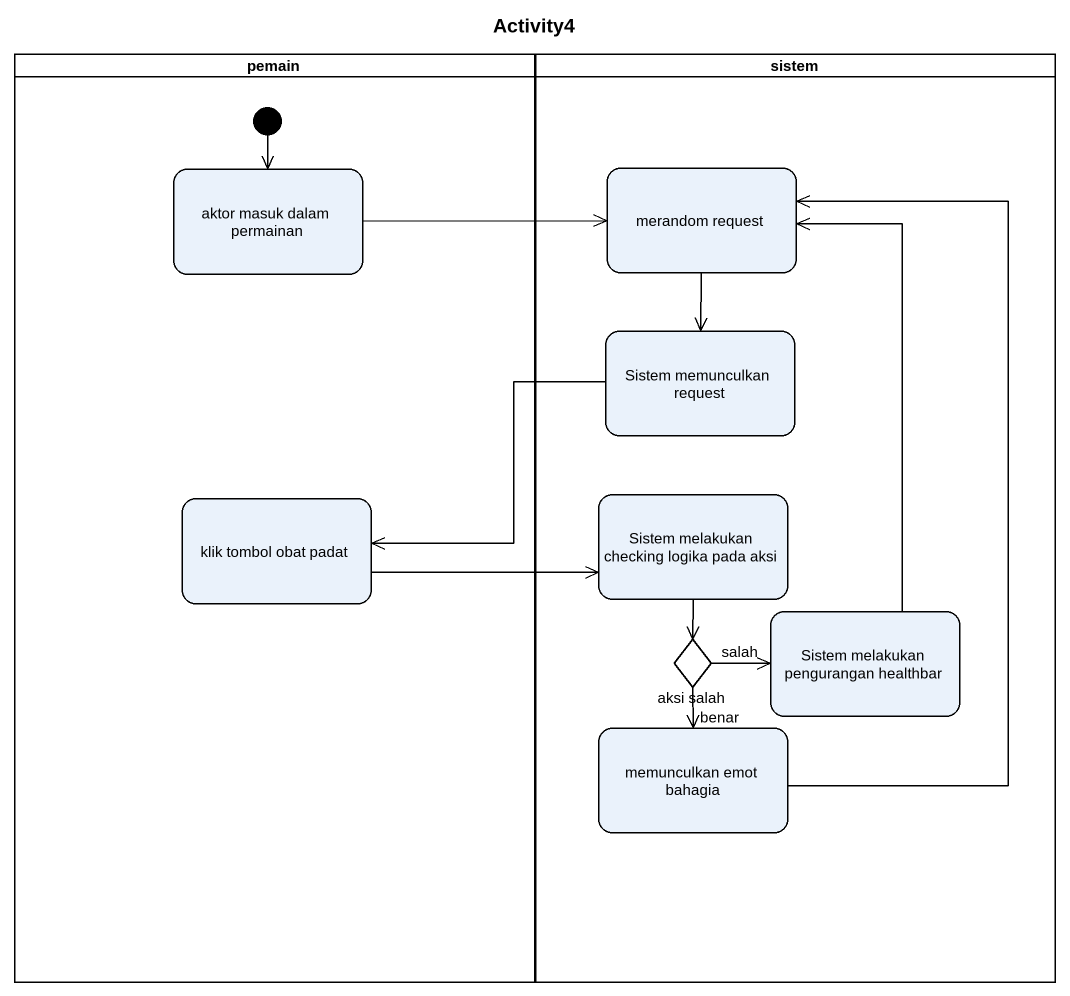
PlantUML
@startuml
title Activity4
hide empty description
state pemain <<partition>> {
  state "aktor masuk dalam permainan" as aktor_masuk_dalam_permainan
  state "klik tombol obat padat" as klik_tombol_obat_padat
  [*] --> aktor_masuk_dalam_permainan
}
state sistem <<partition>> {
  state "merandom request" as merandom_request
  state "Sistem memunculkan request" as Sistem_memunculkan_request
  state "Sistem melakukan checking logika pada aksi" as Sistem_melakukan_checking
  state "aksi salah" as aksi_salah <<choice>>
  state "Sistem melakukan pengurangan healthbar" as Sistem_melakukan
  state "memunculkan emot bahagia" as memunculkan_emot_bahagia
}
aktor_masuk_dalam_permainan -right-> merandom_request
merandom_request --> Sistem_memunculkan_request
Sistem_memunculkan_request -left-> klik_tombol_obat_padat
klik_tombol_obat_padat -right-> Sistem_melakukan_checking
Sistem_melakukan_checking --> aksi_salah
aksi_salah -right-> Sistem_melakukan : salah
aksi_salah --> memunculkan_emot_bahagia : benar
Sistem_melakukan -up-> merandom_request
memunculkan_emot_bahagia -up-> merandom_request
@enduml
